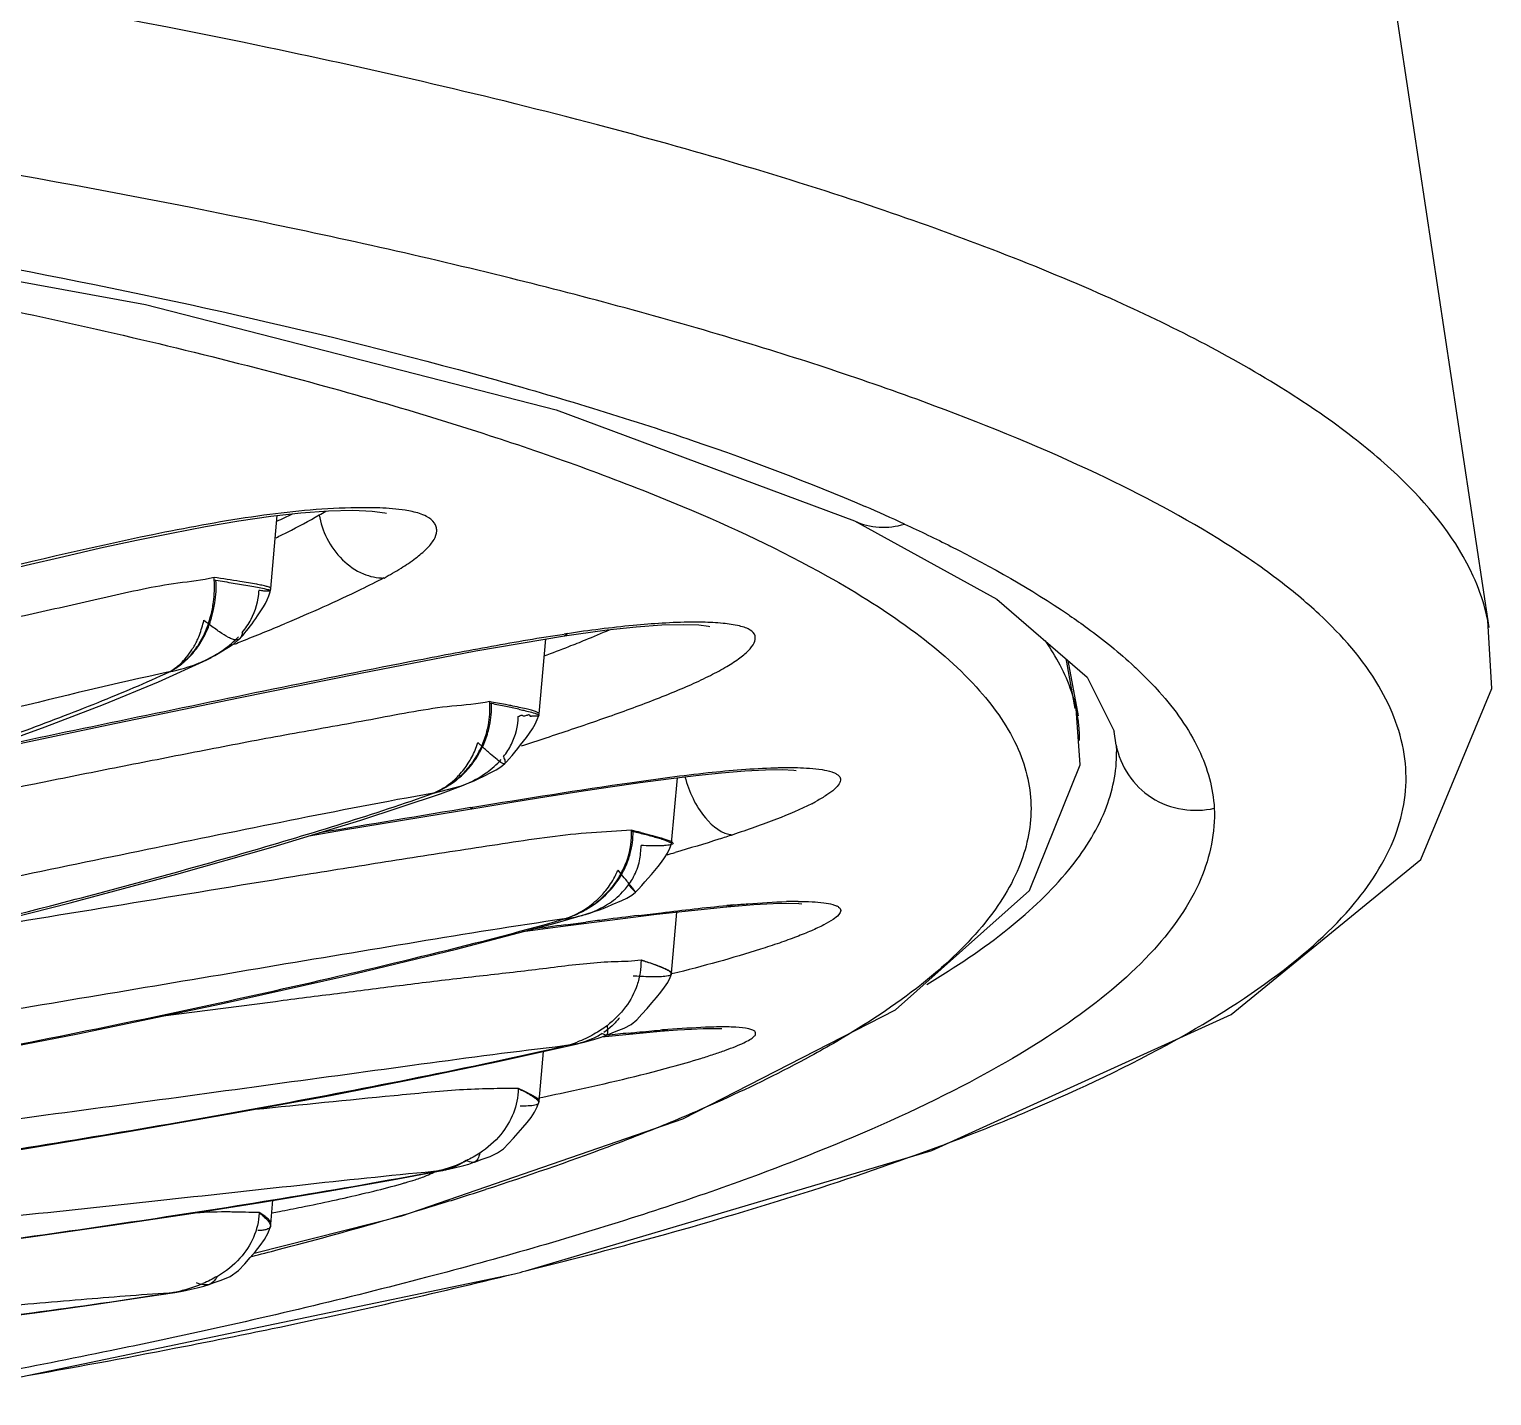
# Model space of a CAD drawing. Header units: millimetres. Extents: x 601 to 1195, y -13 to 407.
# Drawn here: x 776.06 to 781.49, y 297.44 to 302.52 of the extents above; entities that cross this region are included whole.
import ezdxf

# ---------------------------------------------------------------- set-up
doc = ezdxf.new("R2010")
doc.units = ezdxf.units.MM
doc.header["$LTSCALE"] = 0.1

msp = doc.modelspace()

# ---------------------------------------------------------------- linework, layer by layer
for p, q in [((781.4808, 300.2941), (780.9628, 303.7204)), ((777.7984, 300.9973), (777.8069, 300.9945)), ((776.9555, 300.4397), (776.9795, 300.7101)), ((779.1228, 300.6901), (779.123, 300.69)), ((776.745, 300.4707), (776.7517, 300.4696)), ((776.9552, 300.4389), (776.9555, 300.4396)), ((779.9176, 300.3421), (779.9222, 300.339)), ((781.4901, 300.0682), (781.4755, 300.3202)), ((781.4802, 300.2939), (781.4755, 300.3202)), ((776.8345, 300.248), (776.8404, 300.2536)), ((776.8404, 300.2537), (776.8404, 300.2536)), ((777.9516, 299.9744), (777.9763, 300.2519)), ((778.046, 300.2636), (778.0563, 300.2714)), ((778.046, 300.2636), (778.0894, 300.2701)), ((776.7179, 300.1742), (776.7356, 300.1834)), ((776.7269, 300.1803), (776.7357, 300.185)), ((776.7269, 300.1803), (776.7347, 300.1844)), ((779.9078, 300.1794), (779.9413, 299.9931)), ((776.5377, 300.0923), (776.7179, 300.1742)), ((779.9553, 299.9667), (779.917, 300.1714)), ((779.988, 300.1101), (780.0882, 299.9089)), ((777.7686, 300.013), (777.7752, 300.0117)), ((777.9451, 299.9534), (777.9503, 299.9682)), ((779.9608, 299.7847), (779.9466, 299.9941)), ((779.952, 299.9661), (779.9466, 299.9941)), ((780.0881, 299.9088), (780.0875, 299.9124)), ((780.095, 299.8579), (780.0881, 299.9088)), ((777.8726, 299.8448), (777.8833, 299.8583)), ((780.095, 299.8577), (780.0964, 299.8332)), ((777.862, 299.8318), (777.8726, 299.8448)), ((777.5593, 299.6792), (777.6639, 299.7067)), ((777.5854, 299.6773), (777.6714, 299.7085)), ((778.4438, 299.4937), (778.4654, 299.7366)), ((777.2895, 299.5792), (777.5854, 299.6773)), ((777.2255, 299.5426), (777.7316, 299.6266)), ((777.6987, 299.6256), (777.7056, 299.6267)), ((777.6994, 299.6213), (777.7057, 299.6269)), ((777.0972, 299.5209), (777.2255, 299.5426)), ((778.2943, 299.5391), (778.3008, 299.5376)), ((778.4285, 299.4567), (778.4376, 299.4755)), ((778.4376, 299.4755), (778.4431, 299.4908)), ((778.4438, 299.4937), (778.4438, 299.4934)), ((778.4177, 299.4393), (778.4285, 299.4567)), ((778.2557, 299.3806), (778.2449, 299.3938)), ((778.2582, 299.3775), (778.2557, 299.3806)), ((778.6483, 299.2575), (778.6639, 299.2589)), ((778.6485, 299.2575), (778.6752, 299.2644)), ((778.6639, 299.2589), (778.7491, 299.2656)), ((778.011, 299.1966), (778.1213, 299.2284)), ((778.0493, 299.1904), (778.1259, 299.2004)), ((778.4438, 299.0107), (778.4639, 299.2379)), ((777.8919, 299.1653), (778.0211, 299.1828)), ((778.294, 298.821), (778.3149, 298.8384)), ((778.1851, 298.775), (778.4019, 298.7957)), ((778.2018, 298.7812), (778.2083, 298.7839)), ((778.2083, 298.7839), (778.2377, 298.7953)), ((778.4019, 298.7957), (778.402, 298.7957)), ((778.402, 298.7957), (778.4303, 298.8014)), ((778.402, 298.7957), (778.4656, 298.8005)), ((778.4656, 298.8005), (778.5182, 298.8037)), ((777.7998, 298.6827), (778.0939, 298.7489)), ((777.9516, 298.5356), (777.968, 298.7205)), ((778.0939, 298.7489), (778.0451, 298.7408)), ((778.0514, 298.7422), (778.0451, 298.7408)), ((777.9496, 298.534), (777.9501, 298.5321)), ((777.4422, 298.1105), (778.4851, 298.4704)), ((777.7403, 298.3203), (777.7701, 298.3309)), ((777.7701, 298.3309), (777.7977, 298.3436)), ((777.9028, 297.9054), (779.411, 298.3526)), ((777.4075, 298.2439), (777.5914, 298.2783)), ((777.5914, 298.2783), (777.5593, 298.2742)), ((777.5912, 298.2783), (777.604, 298.2808)), ((777.604, 298.2808), (777.6203, 298.2843)), ((777.7122, 298.3099), (777.7403, 298.3203)), ((776.9555, 298.0794), (776.9633, 298.1678)), ((776.6512, 298.118), (776.9174, 298.1602)), ((776.8931, 297.9722), (777.4422, 298.1105)), ((776.9555, 298.0797), (776.9555, 298.0798)), ((776.0269, 297.5128), (777.8603, 297.8952)), ((776.6815, 297.8426), (776.7063, 297.849)), ((776.7063, 297.849), (776.7264, 297.8558)), ((776.7263, 297.8558), (776.7258, 297.8556)), ((776.7711, 297.8712), (776.8047, 297.8854)), ((776.4974, 297.8103), (776.5985, 297.8258)), ((776.5985, 297.8258), (776.5775, 297.8237)), ((776.599, 297.8259), (776.5985, 297.8258)), ((776.5988, 297.8259), (776.6197, 297.8294)), ((776.6197, 297.8294), (776.639, 297.8331))]:
    msp.add_line(p, q)
for points in [[(774.6471, 301.8305), (776.4896, 301.494), (778.0149, 301.1028), (779.1228, 300.6901)], [(776.9552, 300.7074), (777.0673, 300.7201), (777.1701, 300.7278), (777.2599, 300.7298), (777.3316, 300.7267), (777.3786, 300.7204), (777.3853, 300.7188)], [(775.8469, 300.4777), (776.0464, 300.5257), (776.1864, 300.5585), (776.3229, 300.5895), (776.4562, 300.6183), (776.5862, 300.6449), (776.7131, 300.6689), (776.8366, 300.69), (776.9552, 300.7074)], [(779.1228, 300.6902), (779.6525, 300.4001), (779.988, 300.1101)], [(776.9354, 300.384), (776.9419, 300.3972), (776.9478, 300.4115), (776.9528, 300.427), (776.9539, 300.4314)], [(776.9539, 300.4314), (776.9552, 300.4374), (776.9555, 300.4396)], [(776.8924, 300.3176), (776.8993, 300.3273), (776.9064, 300.3375), (776.9137, 300.3483), (776.9211, 300.3597), (776.9284, 300.3716), (776.9354, 300.384)], [(776.8404, 300.2537), (776.845, 300.2583), (776.8523, 300.2663), (776.859, 300.2741), (776.8654, 300.2819), (776.8719, 300.2901), (776.8788, 300.299), (776.8856, 300.3082), (776.8924, 300.3176)], [(778.0894, 300.2701), (778.2051, 300.2855), (778.3121, 300.297), (778.4072, 300.304), (778.4863, 300.306), (778.5456, 300.3039), (778.5805, 300.2996), (778.5856, 300.2985)], [(775.84, 299.8252), (776.3515, 299.9324), (776.8354, 300.033), (777.2888, 300.1254), (777.7165, 300.2082), (778.046, 300.2636)], [(776.7917, 300.2173), (776.8044, 300.2252), (776.8191, 300.2353), (776.8345, 300.248)], [(776.7347, 300.1844), (776.7469, 300.191), (776.7594, 300.1981), (776.7917, 300.2173)], [(775.3519, 299.6598), (775.6276, 299.7516), (775.8824, 299.8399), (776.1176, 299.9254), (776.3341, 300.0084), (776.5377, 300.0923)], [(779.411, 298.3526), (780.5218, 298.8578), (781.2264, 299.4329), (781.4901, 300.0682)], [(777.9503, 299.9682), (777.9508, 299.97), (777.9515, 299.9735), (777.9516, 299.9744)], [(777.916, 299.9016), (777.9267, 299.9176), (777.9367, 299.9349), (777.9451, 299.9534)], [(777.8833, 299.8583), (777.8941, 299.8722), (777.9051, 299.8865), (777.916, 299.9016)], [(777.824, 299.7894), (777.8304, 299.7957), (777.841, 299.8071), (777.8514, 299.8192), (777.862, 299.8318)], [(777.713, 299.7267), (777.7285, 299.7341), (777.7436, 299.7417), (777.7754, 299.7572)], [(777.7316, 299.6266), (777.8579, 299.6472), (777.9807, 299.6669), (778.0999, 299.6855), (778.2153, 299.7027), (778.3266, 299.7186), (778.433, 299.7327), (778.5342, 299.7449), (778.6293, 299.7549), (778.7164, 299.7621), (778.7928, 299.7661), (778.8551, 299.7666), (778.8985, 299.7642), (778.9068, 299.7632)], [(777.7754, 299.7572), (777.7925, 299.7663), (777.8094, 299.7772), (777.8241, 299.7894)], [(778.4851, 298.4704), (779.2756, 298.8748), (779.7732, 299.3183), (779.9608, 299.7847)], [(777.6639, 299.7067), (777.672, 299.7098), (777.6848, 299.7149), (777.6983, 299.7204), (777.713, 299.7267)], [(775.2799, 299.0438), (775.7702, 299.1611), (776.2095, 299.2725), (776.6057, 299.3788), (776.9645, 299.4806), (777.2895, 299.5792)], [(778.3333, 299.3363), (778.3451, 299.3497), (778.357, 299.3634), (778.3692, 299.3779), (778.3816, 299.3927), (778.3938, 299.4077), (778.4059, 299.4231), (778.4177, 299.4393)], [(778.2592, 299.2812), (778.2777, 299.2899), (778.2957, 299.3005), (778.3099, 299.3119)], [(778.3099, 299.3119), (778.3215, 299.3234), (778.3333, 299.3363)], [(778.0211, 299.1828), (778.3883, 299.2298), (778.6483, 299.2575)], [(778.1725, 299.2452), (778.1898, 299.2515), (778.2065, 299.2585), (778.2235, 299.2661), (778.2592, 299.2812)], [(778.7491, 299.2656), (778.8214, 299.2696), (778.8782, 299.2706), (778.916, 299.2694), (778.9275, 299.2683)], [(778.1181, 299.2275), (778.1247, 299.2295), (778.1402, 299.2344), (778.156, 299.2396), (778.1725, 299.2452)], [(775.6168, 298.6653), (776.2379, 298.786), (776.7707, 298.8975), (777.2354, 299.0016), (777.6445, 299.1002), (778.011, 299.1966)], [(778.404, 298.9401), (778.418, 298.9587), (778.4297, 298.977), (778.4385, 298.9954), (778.4431, 299.0079)], [(778.3149, 298.8384), (778.3338, 298.8586), (778.3526, 298.8797), (778.3709, 298.9007), (778.3882, 298.9209), (778.404, 298.9401)], [(778.2377, 298.7953), (778.2673, 298.8069), (778.294, 298.821)], [(778.0939, 298.7489), (778.1013, 298.7507), (778.1186, 298.7551), (778.1364, 298.76), (778.1549, 298.7654)], [(778.1549, 298.7654), (778.1744, 298.7712), (778.1954, 298.7786), (778.2018, 298.7812)], [(778.5182, 298.8037), (778.5617, 298.8055), (778.5964, 298.8061), (778.6216, 298.8056), (778.63, 298.8052)], [(775.5213, 298.2785), (776.0035, 298.353), (776.4341, 298.424), (776.8227, 298.492), (777.1767, 298.5573), (777.5011, 298.6207), (777.7998, 298.6827)], [(777.8385, 298.3786), (777.8566, 298.3986), (777.8743, 298.4185), (777.8912, 298.438), (777.9071, 298.4569), (777.9218, 298.4756), (777.9348, 298.4951), (777.945, 298.5154), (777.95, 298.5289)], [(777.95, 298.529), (777.9507, 298.5311), (777.9515, 298.5353)], [(777.7977, 298.3436), (777.8196, 298.3595), (777.8385, 298.3786)], [(777.6203, 298.2843), (777.6367, 298.2882), (777.6722, 298.2972)], [(777.6722, 298.2972), (777.691, 298.3025), (777.7095, 298.3089), (777.7123, 298.3099)], [(776.9174, 298.1602), (777.1683, 298.2019), (777.4075, 298.2439)], [(775.3824, 297.9419), (775.7369, 297.9873), (776.0639, 298.0318), (776.3676, 298.0753), (776.6512, 298.118)], [(776.8584, 297.932), (776.8789, 297.9553), (776.8979, 297.9779), (776.9157, 298), (776.932, 298.0228), (776.9455, 298.0476), (776.9536, 298.0704)], [(776.9536, 298.0704), (776.9549, 298.0756), (776.9555, 298.0798)], [(776.8047, 297.8854), (776.8349, 297.9076), (776.8584, 297.932)], [(776.639, 297.8331), (776.6595, 297.8376), (776.6815, 297.8426)], [(776.7258, 297.8556), (776.7411, 297.8613), (776.7711, 297.8712)], [(775.8859, 297.7252), (776.0968, 297.7531), (776.2996, 297.7813), (776.4974, 297.8103)]]:
    msp.add_lwpolyline(points)
for centre, radius, start, end in [((776.44, 301.9026), 1.3785, 300.2741, 301.4632), ((776.5067, 294.5749), 6.7162, 65.33914, 66.70442), ((775.4873, 303.9396), 3.576, 294.6401, 295.66), ((775.6573, 300.392), 1.0905, 4.141, 4.637), ((776.4054, 300.4115), 0.3344, 328.1026, 341.9835), ((776.3945, 300.4246), 0.3531, 327.304, 340.3013), ((776.024, 300.5031), 0.7068, 344.4748, 345.0751), ((777.774, 301.6652), 1.7161, 231.5573, 231.7906), ((777.5792, 301.4171), 1.4007, 231.7747, 232.5219), ((773.8287, 307.9133), 8.2425, 291.48893, 292.67486), ((776.8371, 303.4275), 3.4297, 292.0482, 293.6628), ((778.5301, 298.7915), 1.5226, 88.9018, 90.4652), ((776.4061, 300.4109), 0.3335, 326.3777, 328.1196), ((773.007, 309.9765), 10.4633, 291.37403, 291.53737), ((778.7239, 295.6358), 4.6838, 98.1963, 98.332), ((776.3785, 304.5479), 4.6403, 291.2769, 292.1032), ((776.4121, 300.407), 0.3263, 324.6934, 326.3771), ((776.4987, 300.6236), 0.4986, 292.4663, 297.24), ((776.5277, 300.5692), 0.4369, 298.4359, 305.4193), ((775.9295, 305.7037), 5.8803, 290.3118, 291.2674), ((777.1136, 299.9785), 0.6559, 3.0164, 3.5559), ((776.8316, 295.0723), 5.0287, 78.564, 79.1851), ((777.2361, 297.0745), 2.9861, 77.6263, 78.5543), ((777.4066, 297.809), 2.2389, 77.8561, 78.6753), ((777.6324, 298.8545), 1.1693, 76.5854, 77.8976), ((779.4316, 299.8793), 0.5276, 3.8872, 9.4649), ((779.449, 299.8806), 0.5101, 359.3782, 3.872), ((777.2692, 300.0304), 0.4839, 339.377, 340.2723), ((779.7127, 301.963), 2.8888, 226.5135, 226.6409), ((779.4192, 301.6519), 2.4611, 226.6368, 226.9295), ((779.1964, 301.4138), 2.135, 226.9339, 227.0498), ((773.7213, 312.8749), 13.6696, 287.74261, 288.14469), ((777.4693, 299.9105), 0.2472, 312.7901, 314.2803), ((777.4355, 299.9838), 0.3293, 308.9533, 310.1381), ((777.4284, 300.0023), 0.3493, 308.035, 309.1643), ((778.6076, 300.3364), 0.7822, 297.1306, 298.6156), ((800.7195, 159.6868), 141.8197, 99.341868, 99.572144), ((777.3816, 295.6403), 4.0067, 76.3049, 76.8279), ((777.8133, 299.5232), 0.4817, 1.8808, 2.1853), ((777.5039, 296.2225), 3.4095, 76.0341, 76.5881), ((775.7626, 308.7383), 9.6626, 286.01045, 286.19404), ((777.7674, 299.6125), 0.5252, 332.364, 334.5921), ((777.8736, 299.5625), 0.4078, 334.5341, 335.5673), ((778.001, 299.5158), 0.2888, 328.6127, 332.0149), ((778.0955, 299.478), 0.2344, 329.9007, 332.1774), ((778.0838, 299.4849), 0.2479, 323.8816, 329.8647), ((767.1604, 333.9585), 35.8396, 283.42893, 284.50536), ((779.0019, 295.4624), 3.8162, 94.9129, 95.3033), ((778.9129, 297.7572), 1.5203, 89.96, 91.5916), ((782.3496, 266.7329), 32.7412, 97.29006, 97.41195), ((781.6498, 272.2137), 27.2159, 97.02335, 97.29291), ((785.0695, 246.0632), 53.589, 97.52743, 97.66395), ((778.0361, 299.0169), 0.2738, 293.4681, 303.2681), ((780.5264, 275.9124), 22.9858, 95.59664, 95.80076), ((778.7384, 294.7773), 4.0363, 94.3795, 94.7685), ((778.6368, 297.3765), 1.4351, 90.8548, 91.0503), ((777.96, 299.1073), 0.3764, 284.0569, 290.6898), ((776.1111, 307.2929), 9.5247, 289.66662, 291.08024), ((777.454, 298.7981), 0.5345, 281.3684, 284.8112), ((777.4564, 298.7889), 0.5249, 284.8109, 288.4886), ((777.5443, 298.5228), 0.249, 280.9129, 284.0539), ((777.4656, 298.7625), 0.497, 288.4443, 295.5957), ((773.8684, 310.2824), 12.684, 287.12119, 287.26839), ((774.0549, 309.6858), 12.059, 287.26333, 287.86001), ((774.9874, 308.3979), 10.4645, 280.86206, 281.01763), ((773.5031, 311.4903), 13.946, 286.06592, 286.68401), ((773.7323, 310.7254), 13.1475, 286.68405, 287.11946), ((773.0182, 313.1788), 15.7028, 284.62274, 286.06088), ((772.4954, 315.1464), 17.7386, 284.32489, 284.65245), ((772.7258, 318.7038), 21.4327, 283.86045, 283.97543), ((776.5008, 298.3441), 0.5256, 285.7351, 292.6554), ((776.4841, 298.4066), 0.5904, 279.1019, 281.1863), ((776.4879, 298.3884), 0.5718, 281.1707, 285.7766), ((770.3599, 329.7049), 32.687, 280.03933, 281.07519)]:
    msp.add_arc(centre, radius, start, end)
for points, knots in [([(781.4216, 300.4848), (781.3615, 300.6171), (781.211, 300.8058), (780.9535, 301.0223), (780.5912, 301.2688), (780.0071, 301.5604), (779.1555, 301.8821), (778.1145, 302.1861), (776.3713, 302.5885), (774.3864, 302.9018), (772.1903, 303.1464), (770.338, 303.3015), (768.3831, 303.411), (766.3589, 303.471), (764.3034, 303.4837), (761.6125, 303.4382), (759.6125, 303.3303), (758.3023, 303.222)], [0, 0, 0, 0, 0.018393, 0.029661, 0.042617, 0.073719, 0.112006, 0.15771, 0.210843, 0.338317, 0.411693, 0.490465, 0.573513, 0.659442, 0.7467, 0.833621, 1, 1, 1, 1]), ([(780.284, 298.7453), (780.4267, 298.8231), (780.6765, 298.9769), (780.9755, 299.2391), (781.129, 299.4798), (781.1736, 299.67), (781.1723, 299.858), (781.0762, 300.1043), (780.8882, 300.3164), (780.6869, 300.4831), (780.4174, 300.667), (779.9955, 300.8891), (779.3894, 301.1375), (778.6603, 301.3778), (777.809, 301.6071), (776.441, 301.9118), (774.4459, 302.2404), (772.7676, 302.4262), (771.8589, 302.508)], [0, 0, 0, 0, 0.04264, 0.076686, 0.103723, 0.115743, 0.127516, 0.152575, 0.18297, 0.200975, 0.221126, 0.268465, 0.325749, 0.392874, 0.469781, 0.557028, 0.76059, 1, 1, 1, 1]), ([(775.8864, 301.6485), (776.5186, 301.5294), (777.4074, 301.3355), (778.494, 301.0067), (778.9546, 300.8333), (779.1628, 300.7436)], [0, 0, 0, 0, 0.566894, 0.800227, 1, 1, 1, 1]), ([(775.8432, 301.5024), (776.1977, 301.4293), (776.8544, 301.2796), (777.5024, 301.0945), (777.7984, 300.9973)], [0, 0, 0, 0, 0.537412, 1, 1, 1, 1]), ([(777.8069, 300.9945), (778.0354, 300.9193), (778.449, 300.7693), (778.8482, 300.5825), (779.0219, 300.4854)], [0, 0, 0, 0, 0.547358, 1, 1, 1, 1]), ([(777.2745, 300.739), (777.1593, 300.7373), (776.9198, 300.7146), (776.4427, 300.6286), (776.0831, 300.5429), (775.845, 300.4855)], [0, 0, 0, 0, 0.237775, 0.494749, 1, 1, 1, 1]), ([(777.3596, 300.7381), (777.3528, 300.7384), (777.3244, 300.7393), (777.296, 300.7393), (777.2745, 300.739)], [0, 0, 0, 0, 0.240089, 1, 1, 1, 1]), ([(777.4806, 300.7247), (777.4719, 300.7266), (777.432, 300.734), (777.3913, 300.7369), (777.3596, 300.7381)], [0, 0, 0, 0, 0.217524, 1, 1, 1, 1]), ([(777.3757, 300.4781), (777.3971, 300.4898), (777.4371, 300.5127), (777.4908, 300.5485), (777.5328, 300.5835), (777.5617, 300.6171), (777.5729, 300.6471), (777.5704, 300.6687), (777.5599, 300.6896), (777.5288, 300.7116), (777.4987, 300.7206), (777.4806, 300.7247)], [0, 0, 0, 0, 0.185586, 0.350358, 0.489445, 0.599965, 0.684836, 0.722741, 0.761941, 0.858983, 1, 1, 1, 1]), ([(776.9751, 300.6277), (776.9892, 300.6346), (777.0432, 300.6613), (777.0965, 300.6896), (777.135, 300.7121)], [0, 0, 0, 0, 0.260351, 1, 1, 1, 1]), ([(777.135, 300.7121), (777.1398, 300.6823), (777.1601, 300.6213), (777.2163, 300.5435), (777.2918, 300.4906), (777.3496, 300.4777), (777.3757, 300.4781)], [0, 0, 0, 0, 0.250689, 0.524606, 0.783289, 1, 1, 1, 1]), ([(779.123, 300.69), (779.1516, 300.6767), (779.2145, 300.6606), (779.2788, 300.6689), (779.309, 300.6785)], [0, 0, 0, 0, 0.499027, 1, 1, 1, 1]), ([(779.309, 300.6785), (779.367, 300.6518), (779.5759, 300.5512), (779.7789, 300.437), (779.9176, 300.3421)], [0, 0, 0, 0, 0.275296, 1, 1, 1, 1]), ([(776.7443, 300.4801), (776.7004, 300.4691), (776.6102, 300.4608), (776.4776, 300.4369), (776.3473, 300.4065), (776.2179, 300.3773), (776.0892, 300.3489), (775.9192, 300.3112), (775.709, 300.2615), (775.4588, 300.201), (775.1294, 300.12), (774.8836, 300.0583), (774.7203, 300.0172)], [0, 0, 0, 0, 0.065309, 0.130241, 0.194612, 0.258502, 0.321947, 0.384992, 0.510049, 0.633907, 0.756763, 1, 1, 1, 1]), ([(776.7381, 300.3633), (776.7399, 300.3719), (776.7458, 300.4074), (776.7471, 300.4437), (776.745, 300.4707)], [0, 0, 0, 0, 0.245563, 1, 1, 1, 1]), ([(776.7426, 300.361), (776.7444, 300.3692), (776.7512, 300.405), (776.7535, 300.4417), (776.7517, 300.4696)], [0, 0, 0, 0, 0.232626, 1, 1, 1, 1]), ([(776.8719, 300.4605), (776.8615, 300.4623), (776.8191, 300.4693), (776.7765, 300.4755), (776.7443, 300.4801)], [0, 0, 0, 0, 0.244235, 1, 1, 1, 1]), ([(776.7517, 300.4696), (776.7731, 300.4663), (776.815, 300.4596), (776.8665, 300.4511), (776.9047, 300.4441), (776.928, 300.4398), (776.9435, 300.4358), (776.9516, 300.4338), (776.9535, 300.4323)], [0, 0, 0, 0, 0.315514, 0.620874, 0.762025, 0.883049, 0.964809, 1, 1, 1, 1]), ([(776.9123, 300.4531), (776.9091, 300.4537), (776.8957, 300.4564), (776.8822, 300.4587), (776.8719, 300.4605)], [0, 0, 0, 0, 0.236255, 1, 1, 1, 1]), ([(776.9555, 300.4396), (776.9556, 300.4406), (776.9516, 300.4433), (776.944, 300.4456), (776.9298, 300.4495), (776.9187, 300.4518), (776.9123, 300.4531)], [0, 0, 0, 0, 0.068065, 0.249879, 0.572325, 1, 1, 1, 1]), ([(777.3756, 300.4786), (777.3472, 300.4638), (777.2259, 300.403), (777.1018, 300.3479), (777.0062, 300.308)], [0, 0, 0, 0, 0.235945, 1, 1, 1, 1]), ([(779.0219, 300.4854), (779.1357, 300.4217), (779.3373, 300.2958), (779.5832, 300.0829), (779.719, 299.8898), (779.7705, 299.7349), (779.7873, 299.5846), (779.7424, 299.3863), (779.5937, 299.1631), (779.3596, 298.9479), (779.1663, 298.8212), (779.0571, 298.7575)], [0, 0, 0, 0, 0.16504, 0.299963, 0.409836, 0.458495, 0.505163, 0.599871, 0.708388, 0.839946, 1, 1, 1, 1]), ([(781.4755, 300.3202), (781.4727, 300.334), (781.4597, 300.3903), (781.4397, 300.445), (781.4216, 300.4848)], [0, 0, 0, 0, 0.243812, 1, 1, 1, 1]), ([(776.935, 300.4294), (776.9332, 300.4294), (776.9253, 300.4295), (776.9176, 300.4315), (776.9114, 300.4318)], [0, 0, 0, 0, 0.225492, 1, 1, 1, 1]), ([(776.9539, 300.4314), (776.9538, 300.4308), (776.9512, 300.4302), (776.9454, 300.4294), (776.9394, 300.4294), (776.935, 300.4294)], [0, 0, 0, 0, 0.105234, 0.321878, 1, 1, 1, 1]), ([(776.9535, 300.4323), (776.9536, 300.4321), (776.9539, 300.4319), (776.954, 300.4316), (776.9539, 300.4314)], [0, 0, 0, 0, 0.595327, 1, 1, 1, 1]), ([(776.7234, 300.3081), (776.7248, 300.3125), (776.7305, 300.3307), (776.7353, 300.3492), (776.7381, 300.3633)], [0, 0, 0, 0, 0.243597, 1, 1, 1, 1]), ([(776.7272, 300.3064), (776.7288, 300.3108), (776.7348, 300.3287), (776.7396, 300.347), (776.7426, 300.361)], [0, 0, 0, 0, 0.244296, 1, 1, 1, 1]), ([(779.9222, 300.339), (779.9445, 300.3237), (780.0276, 300.2648), (780.1071, 300.2008), (780.1619, 300.15)], [0, 0, 0, 0, 0.266256, 1, 1, 1, 1]), ([(776.6803, 300.243), (776.683, 300.2484), (776.6932, 300.2713), (776.7, 300.2956), (776.7051, 300.314)], [0, 0, 0, 0, 0.241023, 1, 1, 1, 1]), ([(776.8404, 300.2536), (776.8366, 300.2499), (776.8262, 300.2469), (776.812, 300.251), (776.7915, 300.2604), (776.7627, 300.2789), (776.7394, 300.296), (776.7269, 300.3056)], [0, 0, 0, 0, 0.122772, 0.216721, 0.338325, 0.638536, 1, 1, 1, 1]), ([(777.9783, 299.8851), (778.0411, 299.9057), (778.1641, 299.947), (778.3148, 300.0008), (778.4288, 300.0451), (778.5071, 300.078), (778.578, 300.1108), (778.6396, 300.1432), (778.69, 300.1747), (778.7273, 300.205), (778.7512, 300.2328), (778.7583, 300.265), (778.7391, 300.2846), (778.7175, 300.294), (778.6837, 300.3039), (778.6302, 300.3111), (778.5846, 300.3133), (778.5592, 300.3138)], [0, 0, 0, 0, 0.181656, 0.356456, 0.439371, 0.517559, 0.589615, 0.6539, 0.70871, 0.752643, 0.785266, 0.809025, 0.834349, 0.852281, 0.87444, 0.930466, 1, 1, 1, 1]), ([(778.5177, 300.314), (778.4453, 300.3135), (778.2909, 300.3032), (778.1375, 300.2835), (778.0563, 300.2714)], [0, 0, 0, 0, 0.468259, 1, 1, 1, 1]), ([(775.8931, 299.8438), (776.0709, 299.8809), (776.4276, 299.9555), (776.9643, 300.0669), (777.4137, 300.1576), (777.7744, 300.2254), (777.9549, 300.257), (778.0452, 300.2702)], [0, 0, 0, 0, 0.248378, 0.498265, 0.749424, 0.875267, 1, 1, 1, 1]), ([(776.6362, 300.1766), (776.6447, 300.1862), (776.6602, 300.2079), (776.6741, 300.2306), (776.6803, 300.243)], [0, 0, 0, 0, 0.482179, 1, 1, 1, 1]), ([(776.6415, 300.1738), (776.6461, 300.1781), (776.6648, 300.1964), (776.681, 300.2172), (776.6916, 300.2338)], [0, 0, 0, 0, 0.24283, 1, 1, 1, 1]), ([(779.9466, 299.9941), (779.9419, 300.0152), (779.9169, 300.1041), (779.8723, 300.1867), (779.8323, 300.2448)], [0, 0, 0, 0, 0.234468, 1, 1, 1, 1]), ([(776.5775, 300.1293), (776.5827, 300.1322), (776.6041, 300.1455), (776.6234, 300.1622), (776.6362, 300.1766)], [0, 0, 0, 0, 0.235756, 1, 1, 1, 1]), ([(776.6402, 300.174), (776.6436, 300.1772), (776.6574, 300.1911), (776.6698, 300.2063), (776.6784, 300.2184)], [0, 0, 0, 0, 0.2412, 1, 1, 1, 1]), ([(776.5774, 300.1294), (776.3771, 300.0864), (775.9836, 299.9911), (775.5912, 299.8924), (775.3975, 299.8432)], [0, 0, 0, 0, 0.506277, 1, 1, 1, 1]), ([(775.4263, 299.6967), (775.628, 299.7636), (775.9252, 299.8662), (776.3087, 300.0125), (776.4914, 300.0891), (776.5788, 300.1293)], [0, 0, 0, 0, 0.517616, 0.765775, 1, 1, 1, 1]), ([(776.5775, 300.1293), (776.5831, 300.1321), (776.6056, 300.1446), (776.6261, 300.1605), (776.6402, 300.174)], [0, 0, 0, 0, 0.244747, 1, 1, 1, 1]), ([(776.5775, 300.1293), (776.583, 300.1321), (776.6058, 300.1447), (776.6269, 300.1604), (776.6415, 300.1738)], [0, 0, 0, 0, 0.239295, 1, 1, 1, 1]), ([(780.1619, 300.15), (780.1703, 300.1422), (780.2025, 300.1118), (780.2334, 300.0799), (780.2553, 300.0553)], [0, 0, 0, 0, 0.258337, 1, 1, 1, 1]), ([(777.7684, 300.0192), (777.7225, 300.0089), (777.627, 300.0045), (777.4858, 299.9826), (777.3445, 299.9552), (777.2028, 299.9295), (777.061, 299.9044), (776.8726, 299.87), (776.6382, 299.8244), (776.3577, 299.7694), (775.9858, 299.6949), (775.7073, 299.6386), (775.522, 299.6012)], [0, 0, 0, 0, 0.061825, 0.124634, 0.187659, 0.250697, 0.313682, 0.376584, 0.502077, 0.62715, 0.751817, 1, 1, 1, 1]), ([(777.7577, 299.9078), (777.76, 299.9162), (777.7677, 299.9507), (777.7703, 299.9865), (777.7688, 300.013)], [0, 0, 0, 0, 0.247414, 1, 1, 1, 1]), ([(777.8462, 300.0043), (777.8399, 300.0056), (777.8139, 300.0107), (777.7879, 300.0156), (777.7682, 300.0191)], [0, 0, 0, 0, 0.244807, 1, 1, 1, 1]), ([(780.2553, 300.0553), (780.3132, 299.9906), (780.4099, 299.8581), (780.4556, 299.6979), (780.4595, 299.6232)], [0, 0, 0, 0, 0.537195, 1, 1, 1, 1]), ([(777.7617, 299.9053), (777.764, 299.9134), (777.7728, 299.9481), (777.7764, 299.9843), (777.7752, 300.0117)], [0, 0, 0, 0, 0.235429, 1, 1, 1, 1]), ([(777.8746, 299.9644), (777.8771, 299.9653), (777.8815, 299.9669), (777.888, 299.9697), (777.8918, 299.9665), (777.8965, 299.9658), (777.9017, 299.9686), (777.9076, 299.9688), (777.9116, 299.9702), (777.9169, 299.9739), (777.9163, 299.963), (777.9213, 299.9662), (777.9231, 299.9653), (777.924, 299.9655)], [0, 0, 0, 0, 0.140685, 0.267814, 0.330627, 0.389708, 0.517517, 0.634826, 0.698552, 0.761169, 0.897347, 0.951487, 1, 1, 1, 1]), ([(777.876, 299.9912), (777.8824, 299.9898), (777.9042, 299.9848), (777.9261, 299.9797), (777.9409, 299.9743)], [0, 0, 0, 0, 0.294766, 1, 1, 1, 1]), ([(777.9516, 299.9744), (777.9517, 299.9759), (777.9464, 299.9794), (777.9374, 299.9826), (777.9219, 299.9875), (777.9102, 299.9903), (777.9037, 299.9919)], [0, 0, 0, 0, 0.086584, 0.294504, 0.611744, 1, 1, 1, 1]), ([(777.943, 299.9649), (777.9417, 299.9648), (777.9353, 299.9645), (777.9289, 299.9649), (777.9239, 299.9648)], [0, 0, 0, 0, 0.207646, 1, 1, 1, 1]), ([(777.9409, 299.9743), (777.9418, 299.974), (777.9445, 299.9729), (777.9472, 299.9718), (777.9488, 299.9706)], [0, 0, 0, 0, 0.32183, 1, 1, 1, 1]), ([(777.9503, 299.9682), (777.9502, 299.9677), (777.9483, 299.9655), (777.9453, 299.9652), (777.943, 299.9649)], [0, 0, 0, 0, 0.157757, 1, 1, 1, 1]), ([(777.9488, 299.9706), (777.9491, 299.9704), (777.9496, 299.97), (777.95, 299.9695), (777.9501, 299.9692)], [0, 0, 0, 0, 0.560718, 1, 1, 1, 1]), ([(777.9501, 299.9692), (777.9502, 299.969), (777.9503, 299.9687), (777.9503, 299.9683), (777.9503, 299.9682)], [0, 0, 0, 0, 0.520759, 1, 1, 1, 1]), ([(777.6888, 299.7903), (777.6922, 299.7956), (777.7055, 299.8177), (777.7152, 299.8417), (777.7221, 299.86)], [0, 0, 0, 0, 0.244999, 1, 1, 1, 1]), ([(777.6957, 299.7817), (777.6999, 299.7871), (777.7165, 299.8096), (777.7304, 299.8343), (777.7387, 299.8537)], [0, 0, 0, 0, 0.243326, 1, 1, 1, 1]), ([(777.6976, 299.7807), (777.7019, 299.786), (777.7186, 299.808), (777.7328, 299.8321), (777.7417, 299.8511)], [0, 0, 0, 0, 0.242501, 1, 1, 1, 1]), ([(777.824, 299.7894), (777.8218, 299.7872), (777.8088, 299.793), (777.7939, 299.8051), (777.7687, 299.8261), (777.7513, 299.8421), (777.7417, 299.8511)], [0, 0, 0, 0, 0.09038, 0.311417, 0.621711, 1, 1, 1, 1]), ([(780.095, 299.8579), (780.1093, 299.7809), (780.1857, 299.6663), (780.3388, 299.6134), (780.4215, 299.6143), (780.4595, 299.6232)], [0, 0, 0, 0, 0.493157, 0.754116, 1, 1, 1, 1]), ([(777.8196, 299.8149), (777.8218, 299.8096), (777.8246, 299.8022), (777.8263, 299.7915), (777.8241, 299.7894)], [0, 0, 0, 0, 0.652943, 1, 1, 1, 1]), ([(779.3913, 298.9696), (779.4978, 299.0328), (779.6871, 299.1589), (779.917, 299.3742), (780.062, 299.5976), (780.0985, 299.7594), (780.0964, 299.8333)], [0, 0, 0, 0, 0.320118, 0.585793, 0.808844, 1, 1, 1, 1]), ([(777.6419, 299.7335), (777.6462, 299.7377), (777.6631, 299.7555), (777.6787, 299.7747), (777.6888, 299.7903)], [0, 0, 0, 0, 0.244087, 1, 1, 1, 1]), ([(777.6478, 299.732), (777.6521, 299.7356), (777.6693, 299.7509), (777.6849, 299.768), (777.6957, 299.7817)], [0, 0, 0, 0, 0.243618, 1, 1, 1, 1]), ([(777.649, 299.7315), (777.6623, 299.7424), (777.6791, 299.7584), (777.694, 299.7761), (777.6976, 299.7807)], [0, 0, 0, 0, 0.744894, 1, 1, 1, 1]), ([(777.7056, 299.6275), (777.9024, 299.6596), (778.1932, 299.7061), (778.5673, 299.7565), (778.745, 299.7714), (778.8281, 299.7737)], [0, 0, 0, 0, 0.528293, 0.779811, 1, 1, 1, 1]), ([(778.8281, 299.7737), (778.8339, 299.7739), (778.8563, 299.7744), (778.8787, 299.7745), (778.8953, 299.7743)], [0, 0, 0, 0, 0.260181, 1, 1, 1, 1]), ([(778.8953, 299.7743), (778.9007, 299.7742), (778.9212, 299.7739), (778.9416, 299.773), (778.9566, 299.7719)], [0, 0, 0, 0, 0.26431, 1, 1, 1, 1]), ([(778.9566, 299.7719), (778.9721, 299.7707), (778.9997, 299.7679), (779.0317, 299.7614), (779.0512, 299.7538), (779.0615, 299.7477), (779.0686, 299.7406), (779.0734, 299.7289), (779.0663, 299.7107), (779.0473, 299.6918), (779.0184, 299.6704), (778.9952, 299.6569), (778.9822, 299.6498)], [0, 0, 0, 0, 0.18419, 0.329218, 0.385869, 0.432349, 0.470304, 0.503317, 0.575941, 0.68145, 0.823438, 1, 1, 1, 1]), ([(777.5593, 299.6792), (777.5661, 299.6821), (777.5941, 299.6953), (777.62, 299.7131), (777.6372, 299.7291)], [0, 0, 0, 0, 0.239417, 1, 1, 1, 1]), ([(777.5593, 299.6792), (777.5667, 299.6821), (777.5962, 299.6949), (777.6237, 299.7124), (777.6425, 299.7277)], [0, 0, 0, 0, 0.246614, 1, 1, 1, 1]), ([(777.5593, 299.6792), (777.5666, 299.6821), (777.5963, 299.695), (777.6242, 299.7121), (777.6436, 299.7272)], [0, 0, 0, 0, 0.241425, 1, 1, 1, 1]), ([(778.4933, 299.74), (778.5007, 299.7123), (778.5211, 299.6581), (778.5708, 299.5768), (778.6312, 299.5267), (778.6711, 299.5247)], [0, 0, 0, 0, 0.295884, 0.588164, 1, 1, 1, 1]), ([(777.5593, 299.6792), (777.3811, 299.6481), (777.0268, 299.5783), (776.3233, 299.4348), (775.7974, 299.3257), (775.4477, 299.254)], [0, 0, 0, 0, 0.252003, 0.502867, 1, 1, 1, 1]), ([(776.1371, 299.2613), (776.3824, 299.3248), (776.7459, 299.4234), (777.2195, 299.5647), (777.4485, 299.6397), (777.5593, 299.6792)], [0, 0, 0, 0, 0.512721, 0.76192, 1, 1, 1, 1]), ([(778.9643, 299.6403), (778.922, 299.6186), (778.8251, 299.5775), (778.7258, 299.543), (778.671, 299.5249)], [0, 0, 0, 0, 0.451468, 1, 1, 1, 1]), ([(780.4595, 299.6232), (780.4638, 299.5343), (780.4215, 299.3377), (780.2298, 299.0703), (779.9218, 298.8148), (779.4959, 298.5664), (778.9504, 298.3244), (778.285, 298.0903), (777.5007, 297.8659), (776.9354, 297.7326), (776.6335, 297.6671)], [0, 0, 0, 0, 0.059317, 0.128711, 0.215695, 0.324301, 0.456446, 0.612951, 0.794123, 1, 1, 1, 1]), ([(778.2951, 299.5417), (778.2455, 299.5383), (778.1441, 299.5341), (777.991, 299.5173), (777.8355, 299.4938), (777.6786, 299.4702), (777.5208, 299.4457), (777.3093, 299.4125), (776.938, 299.3529), (776.4069, 299.2649), (775.9816, 299.1954), (775.7687, 299.1608)], [0, 0, 0, 0, 0.058364, 0.119133, 0.180689, 0.242879, 0.305415, 0.36817, 0.494112, 0.746852, 1, 1, 1, 1]), ([(778.2827, 299.4312), (778.2856, 299.4393), (778.2965, 299.4737), (778.3015, 299.5101), (778.3008, 299.5376)], [0, 0, 0, 0, 0.237857, 1, 1, 1, 1]), ([(778.3008, 299.5376), (778.3169, 299.5337), (778.3478, 299.5261), (778.3851, 299.5159), (778.4113, 299.5078), (778.4273, 299.502), (778.4372, 299.4976), (778.4434, 299.4932), (778.4432, 299.4912)], [0, 0, 0, 0, 0.328934, 0.631494, 0.765616, 0.878964, 0.960615, 1, 1, 1, 1]), ([(778.3953, 299.5127), (778.3924, 299.5136), (778.3713, 299.5198), (778.3478, 299.526), (778.3268, 299.5312)], [0, 0, 0, 0, 0.142857, 1, 1, 1, 1]), ([(778.671, 299.5249), (778.6539, 299.5192), (778.583, 299.4963), (778.5117, 299.4749), (778.4574, 299.4591)], [0, 0, 0, 0, 0.241795, 1, 1, 1, 1]), ([(778.4432, 299.4909), (778.4427, 299.4893), (778.4375, 299.487), (778.4293, 299.4855), (778.4169, 299.4844), (778.3965, 299.4836), (778.3674, 299.4837), (778.3433, 299.4845), (778.3306, 299.485)], [0, 0, 0, 0, 0.043996, 0.124729, 0.234601, 0.364794, 0.664748, 1, 1, 1, 1]), ([(778.2062, 299.309), (778.2111, 299.314), (778.2306, 299.3351), (778.2475, 299.3586), (778.2582, 299.3775)], [0, 0, 0, 0, 0.244222, 1, 1, 1, 1]), ([(778.3099, 299.3119), (778.3103, 299.3123), (778.3077, 299.3146), (778.306, 299.3182), (778.3005, 299.3247), (778.2944, 299.3327), (778.2867, 299.3423), (778.2746, 299.3573), (778.265, 299.3692), (778.2582, 299.3775)], [0, 0, 0, 0, 0.020591, 0.082295, 0.179665, 0.304963, 0.451734, 0.616328, 1, 1, 1, 1]), ([(778.1319, 299.2552), (778.1509, 299.2684), (778.1742, 299.2892), (778.1949, 299.3122), (778.1999, 299.3183)], [0, 0, 0, 0, 0.746293, 1, 1, 1, 1]), ([(778.1337, 299.2525), (778.1401, 299.2565), (778.1655, 299.2733), (778.1888, 299.2934), (778.2047, 299.31)], [0, 0, 0, 0, 0.246057, 1, 1, 1, 1]), ([(778.2128, 299.2711), (778.2332, 299.2847), (778.2582, 299.3067), (778.2791, 299.3321), (778.2841, 299.3388)], [0, 0, 0, 0, 0.746619, 1, 1, 1, 1]), ([(778.3019, 299.3195), (778.3029, 299.3184), (778.3047, 299.3166), (778.3072, 299.3139), (778.3087, 299.3129), (778.3097, 299.3117), (778.3099, 299.3119)], [0, 0, 0, 0, 0.402175, 0.715985, 0.922303, 1, 1, 1, 1]), ([(778.0451, 299.2123), (778.0526, 299.2148), (778.0829, 299.226), (778.1118, 299.2412), (778.1319, 299.2552)], [0, 0, 0, 0, 0.243151, 1, 1, 1, 1]), ([(778.322, 299.2253), (778.3501, 299.2288), (778.459, 299.2419), (778.568, 299.2547), (778.6492, 299.2623)], [0, 0, 0, 0, 0.257213, 1, 1, 1, 1]), ([(778.914, 299.2775), (778.9313, 299.2775), (778.9632, 299.2768), (779.0062, 299.2733), (779.0361, 299.2683), (779.0544, 299.2623), (779.0639, 299.2573), (779.0703, 299.2514), (779.074, 299.2406), (779.0632, 299.2242), (779.0407, 299.2079), (779.0061, 299.188), (778.9606, 299.1671), (778.9056, 299.1449), (778.8423, 299.122), (778.7454, 299.0901), (778.6125, 299.0511), (778.5025, 299.0224), (778.4452, 299.008)], [0, 0, 0, 0, 0.061344, 0.112713, 0.152913, 0.168391, 0.180758, 0.190448, 0.198679, 0.218778, 0.252122, 0.299297, 0.358986, 0.429567, 0.509478, 0.597252, 0.79082, 1, 1, 1, 1]), ([(778.6751, 299.2646), (778.6925, 299.2661), (778.7576, 299.2713), (778.8228, 299.2756), (778.8707, 299.2769)], [0, 0, 0, 0, 0.266447, 1, 1, 1, 1]), ([(778.045, 299.2122), (777.8621, 299.1862), (777.4945, 299.1262), (776.7554, 299.0023), (776.1986, 298.9084), (775.8266, 298.847)], [0, 0, 0, 0, 0.246561, 0.496901, 1, 1, 1, 1]), ([(775.8509, 298.7143), (776.0383, 298.7504), (776.4115, 298.8248), (776.967, 298.9439), (777.5117, 299.0706), (777.8701, 299.1618), (778.0451, 299.2123)], [0, 0, 0, 0, 0.254423, 0.507231, 0.757281, 1, 1, 1, 1]), ([(778.0451, 299.2123), (778.0527, 299.2147), (778.0837, 299.2253), (778.1134, 299.2395), (778.1346, 299.2523)], [0, 0, 0, 0, 0.244396, 1, 1, 1, 1]), ([(778.0451, 299.2123), (778.0514, 299.2132), (778.076, 299.2169), (778.1003, 299.2222), (778.1181, 299.2275)], [0, 0, 0, 0, 0.254831, 1, 1, 1, 1]), ([(778.331, 299.0596), (778.2988, 299.0541), (778.2307, 299.0544), (778.1273, 299.0472), (778.0202, 299.0339), (777.9109, 299.0204), (777.8, 299.0077), (777.6499, 298.9908), (777.4605, 298.9677), (777.2316, 298.9386), (776.9232, 298.8991), (776.6911, 298.8686), (776.5361, 298.8483)], [0, 0, 0, 0, 0.05427, 0.112297, 0.172174, 0.233226, 0.295063, 0.357544, 0.483911, 0.611662, 0.74042, 1, 1, 1, 1]), ([(778.3305, 299.0594), (778.3297, 299.0439), (778.3283, 299.0127), (778.3132, 298.9524), (778.2912, 298.9106), (778.273, 298.8858)], [0, 0, 0, 0, 0.251407, 0.502517, 1, 1, 1, 1]), ([(778.3303, 299.0603), (778.336, 299.0585), (778.3576, 299.0518), (778.379, 299.0446), (778.3945, 299.0387)], [0, 0, 0, 0, 0.263115, 1, 1, 1, 1]), ([(778.3816, 299.042), (778.3776, 299.0435), (778.3606, 299.0496), (778.3436, 299.0552), (778.3305, 299.0594)], [0, 0, 0, 0, 0.239485, 1, 1, 1, 1]), ([(778.4417, 299.0125), (778.4396, 299.0155), (778.4317, 299.0206), (778.4119, 299.0306), (778.3942, 299.0374), (778.3816, 299.042)], [0, 0, 0, 0, 0.163128, 0.402456, 1, 1, 1, 1]), ([(778.3945, 299.0387), (778.4004, 299.0365), (778.4112, 299.0323), (778.426, 299.0256), (778.4366, 299.0195), (778.4428, 299.0148), (778.4436, 299.0121)], [0, 0, 0, 0, 0.330229, 0.620377, 0.854252, 1, 1, 1, 1]), ([(778.3006, 299.0016), (778.3102, 299.0011), (778.3455, 298.9992), (778.381, 298.9981), (778.4068, 298.9993)], [0, 0, 0, 0, 0.270463, 1, 1, 1, 1]), ([(778.4068, 298.9993), (778.4151, 298.9997), (778.4262, 299.0005), (778.4413, 299.004), (778.4427, 299.008)], [0, 0, 0, 0, 0.662926, 1, 1, 1, 1]), ([(778.4427, 299.008), (778.4428, 299.0083), (778.443, 299.0089), (778.4429, 299.0096), (778.4429, 299.0099)], [0, 0, 0, 0, 0.49524, 1, 1, 1, 1]), ([(778.4436, 299.0121), (778.4437, 299.0119), (778.4438, 299.0114), (778.4438, 299.0108), (778.4437, 299.0106)], [0, 0, 0, 0, 0.514163, 1, 1, 1, 1]), ([(778.2502, 298.8457), (778.2421, 298.8349), (778.224, 298.8155), (778.2037, 298.7981), (778.1925, 298.7914)], [0, 0, 0, 0, 0.509167, 1, 1, 1, 1]), ([(778.2018, 298.7811), (778.1999, 298.7804), (778.1939, 298.7822), (778.1897, 298.7854), (778.1871, 298.7876)], [0, 0, 0, 0, 0.377478, 1, 1, 1, 1]), ([(778.2042, 298.8161), (778.2053, 298.8082), (778.2066, 298.798), (778.2054, 298.7826), (778.2018, 298.7812)], [0, 0, 0, 0, 0.672971, 1, 1, 1, 1]), ([(778.2847, 298.7887), (778.2948, 298.7897), (778.3342, 298.7935), (778.3736, 298.7972), (778.4029, 298.7996)], [0, 0, 0, 0, 0.256086, 1, 1, 1, 1]), ([(778.6105, 298.8114), (778.597, 298.8111), (778.5368, 298.8092), (778.4768, 298.805), (778.4303, 298.8014)], [0, 0, 0, 0, 0.224673, 1, 1, 1, 1]), ([(778.4429, 298.6631), (778.4795, 298.6731), (778.5323, 298.6883), (778.5992, 298.7094), (778.6424, 298.7242), (778.6796, 298.7383), (778.71, 298.7514), (778.7332, 298.7633), (778.7481, 298.7737), (778.7573, 298.7837), (778.7551, 298.7948), (778.744, 298.8007), (778.7203, 298.8076), (778.676, 298.8114), (778.6378, 298.8118), (778.6154, 298.8115)], [0, 0, 0, 0, 0.232437, 0.336289, 0.429885, 0.511582, 0.579782, 0.632987, 0.670197, 0.693222, 0.709582, 0.731766, 0.764758, 0.863018, 1, 1, 1, 1]), ([(778.0451, 298.7408), (777.8678, 298.7205), (777.5073, 298.672), (776.7723, 298.5715), (776.214, 298.4957), (775.8392, 298.4464)], [0, 0, 0, 0, 0.24048, 0.490377, 1, 1, 1, 1]), ([(775.8473, 298.3316), (776.2166, 298.3893), (776.7694, 298.4823), (777.5014, 298.6224), (777.8651, 298.6987), (778.045, 298.7409)], [0, 0, 0, 0, 0.501488, 0.752089, 1, 1, 1, 1]), ([(779.0571, 298.7575), (779.025, 298.7387), (778.8861, 298.6605), (778.7427, 298.5904), (778.6314, 298.5401)], [0, 0, 0, 0, 0.23354, 1, 1, 1, 1]), ([(779.5369, 298.4056), (779.6063, 298.4324), (779.8604, 298.5343), (780.1092, 298.6499), (780.284, 298.7453)], [0, 0, 0, 0, 0.272163, 1, 1, 1, 1]), ([(777.9493, 298.5478), (777.9926, 298.5567), (778.1579, 298.5915), (778.3226, 298.6301), (778.4429, 298.6631)], [0, 0, 0, 0, 0.261515, 1, 1, 1, 1]), ([(776.8976, 298.5058), (777.0693, 298.5234), (777.2822, 298.5444), (777.5351, 298.5691), (777.6542, 298.5797), (777.767, 298.5834), (777.8396, 298.5843), (777.8742, 298.584)], [0, 0, 0, 0, 0.528265, 0.654844, 0.7776, 0.894307, 1, 1, 1, 1]), ([(777.874, 298.582), (777.8736, 298.5514), (777.8609, 298.4898), (777.8291, 298.4361), (777.8096, 298.4124)], [0, 0, 0, 0, 0.49988, 1, 1, 1, 1]), ([(777.8741, 298.583), (777.8827, 298.5794), (777.8989, 298.5717), (777.9208, 298.5591), (777.9377, 298.5472), (777.9476, 298.5388), (777.9496, 298.534)], [0, 0, 0, 0, 0.30896, 0.591666, 0.830883, 1, 1, 1, 1]), ([(777.8742, 298.584), (777.8835, 298.5799), (777.9009, 298.5719), (777.9247, 298.5594), (777.9419, 298.55), (777.952, 298.5401), (777.9516, 298.5356)], [0, 0, 0, 0, 0.328981, 0.621239, 0.854073, 1, 1, 1, 1]), ([(777.9202, 298.5187), (777.9172, 298.5184), (777.9041, 298.5176), (777.891, 298.5176), (777.8809, 298.5178)], [0, 0, 0, 0, 0.229573, 1, 1, 1, 1]), ([(777.9499, 298.5289), (777.9488, 298.5254), (777.9372, 298.5201), (777.9272, 298.5193), (777.9202, 298.5187)], [0, 0, 0, 0, 0.346269, 1, 1, 1, 1]), ([(778.6314, 298.5401), (778.6086, 298.5298), (778.514, 298.4878), (778.4182, 298.448), (778.3452, 298.419)], [0, 0, 0, 0, 0.241465, 1, 1, 1, 1]), ([(778.3452, 298.419), (778.2992, 298.4008), (778.1038, 298.3253), (777.9056, 298.257), (777.7533, 298.208)], [0, 0, 0, 0, 0.236228, 1, 1, 1, 1]), ([(777.7313, 298.343), (777.7296, 298.3356), (777.7261, 298.3232), (777.7173, 298.3119), (777.7122, 298.3099)], [0, 0, 0, 0, 0.58335, 1, 1, 1, 1]), ([(777.6801, 298.3163), (777.6744, 298.3121), (777.6512, 298.2968), (777.6249, 298.2863), (777.6047, 298.2813)], [0, 0, 0, 0, 0.25348, 1, 1, 1, 1]), ([(777.7122, 298.3099), (777.7101, 298.3091), (777.6994, 298.3074), (777.689, 298.312), (777.6815, 298.3158)], [0, 0, 0, 0, 0.207953, 1, 1, 1, 1]), ([(777.902, 297.9055), (778.033, 297.9381), (778.509, 298.0615), (778.9806, 298.2036), (779.3166, 298.3238)], [0, 0, 0, 0, 0.274547, 1, 1, 1, 1]), ([(777.5602, 298.2745), (777.3943, 298.259), (777.0529, 298.2224), (776.348, 298.1451), (775.8085, 298.0878), (775.4446, 298.0511)], [0, 0, 0, 0, 0.235012, 0.484126, 1, 1, 1, 1]), ([(775.4548, 297.9532), (775.8039, 297.997), (776.329, 298.069), (777.0301, 298.1792), (777.3828, 298.2403), (777.5593, 298.2741)], [0, 0, 0, 0, 0.495708, 0.746724, 1, 1, 1, 1]), ([(777.2988, 298.1928), (777.3118, 298.1958), (777.3593, 298.2073), (777.4066, 298.2195), (777.4408, 298.2292)], [0, 0, 0, 0, 0.272915, 1, 1, 1, 1]), ([(777.4408, 298.2292), (777.4454, 298.2305), (777.4623, 298.2354), (777.4792, 298.2405), (777.4914, 298.2444)], [0, 0, 0, 0, 0.268833, 1, 1, 1, 1]), ([(777.4914, 298.2444), (777.5057, 298.2491), (777.5293, 298.2573), (777.5522, 298.2674), (777.5606, 298.2725)], [0, 0, 0, 0, 0.603405, 1, 1, 1, 1]), ([(776.9873, 298.1263), (777.0148, 298.1316), (777.1189, 298.1523), (777.2227, 298.1748), (777.2988, 298.1928)], [0, 0, 0, 0, 0.263763, 1, 1, 1, 1]), ([(776.6765, 298.1221), (776.7188, 298.1246), (776.7806, 298.1269), (776.8592, 298.1244), (776.8953, 298.124), (776.9122, 298.1235)], [0, 0, 0, 0, 0.540194, 0.784884, 1, 1, 1, 1]), ([(776.9119, 298.1203), (776.9106, 298.0895), (776.8958, 298.0281), (776.8614, 297.9757), (776.8408, 297.9528)], [0, 0, 0, 0, 0.500679, 1, 1, 1, 1]), ([(776.9121, 298.1221), (776.917, 298.1185), (776.9255, 298.1105), (776.9403, 298.0972), (776.9504, 298.0864), (776.9531, 298.0784)], [0, 0, 0, 0, 0.304453, 0.576559, 1, 1, 1, 1]), ([(776.9404, 298.1029), (776.9384, 298.1046), (776.9293, 298.1115), (776.9195, 298.1174), (776.9121, 298.1221)], [0, 0, 0, 0, 0.227937, 1, 1, 1, 1]), ([(776.9536, 298.0704), (776.9521, 298.065), (776.941, 298.0588), (776.925, 298.0563), (776.9138, 298.0554), (776.9076, 298.0552)], [0, 0, 0, 0, 0.33506, 0.630209, 1, 1, 1, 1]), ([(776.9556, 298.0798), (776.956, 298.0838), (776.9509, 298.0929), (776.9445, 298.0995), (776.9404, 298.1029)], [0, 0, 0, 0, 0.428817, 1, 1, 1, 1]), ([(776.639, 297.6267), (776.7462, 297.6477), (777.1548, 297.7301), (777.5616, 297.8215), (777.8602, 297.8952)], [0, 0, 0, 0, 0.262017, 1, 1, 1, 1]), ([(776.7258, 297.8556), (776.7226, 297.8544), (776.7069, 297.8516), (776.6911, 297.8564), (776.6798, 297.8609)], [0, 0, 0, 0, 0.222822, 1, 1, 1, 1]), ([(776.7568, 297.8856), (776.7547, 297.8821), (776.7469, 297.8702), (776.7359, 297.8594), (776.7263, 297.8558)], [0, 0, 0, 0, 0.289477, 1, 1, 1, 1]), ([(776.5775, 297.8237), (776.4687, 297.8165), (776.2423, 297.7978), (776.0159, 297.7791), (775.8982, 297.7693)], [0, 0, 0, 0, 0.480139, 1, 1, 1, 1]), ([(775.9016, 297.7284), (775.9572, 297.7356), (776.1827, 297.7654), (776.408, 297.7973), (776.5774, 297.8236)], [0, 0, 0, 0, 0.246163, 1, 1, 1, 1]), ([(776.6335, 297.6671), (776.542, 297.6473), (776.1586, 297.5665), (775.7734, 297.4938), (775.4797, 297.4423)], [0, 0, 0, 0, 0.238976, 1, 1, 1, 1])]:
    msp.add_open_spline(points, degree=3, knots=knots)
for points in [[(776.8818, 300.3247), (776.8988, 300.3569), (776.9094, 300.3936), (776.9113, 300.4299)], [(776.8493, 300.2761), (776.8616, 300.2912), (776.8726, 300.3075), (776.8818, 300.3247)], [(776.7809, 300.2131), (776.8003, 300.2269), (776.8186, 300.2425), (776.835, 300.2599)], [(776.8493, 300.2761), (776.8483, 300.2681), (776.8461, 300.2594), (776.8404, 300.2537)], [(776.5775, 300.1293), (776.6156, 300.137), (776.6533, 300.148), (776.6892, 300.1628)], [(777.8491, 299.8613), (777.8649, 299.893), (777.8738, 299.929), (777.8746, 299.9644)], [(777.7387, 299.8537), (777.7462, 299.8713), (777.7528, 299.8893), (777.7577, 299.9078)], [(777.7417, 299.8511), (777.7498, 299.8686), (777.7564, 299.8867), (777.7617, 299.9053)], [(777.8196, 299.8149), (777.831, 299.8293), (777.841, 299.8449), (777.8491, 299.8613)], [(777.7554, 299.7548), (777.7755, 299.7691), (777.7943, 299.7856), (777.8106, 299.8041)], [(777.6711, 299.7094), (777.7007, 299.7213), (777.7293, 299.7364), (777.7554, 299.7548)], [(777.6945, 299.6225), (777.6959, 299.6216), (777.6977, 299.6211), (777.6994, 299.6213)], [(778.2795, 299.4338), (778.2911, 299.4682), (778.2965, 299.5053), (778.2951, 299.5417)], [(778.3302, 299.5331), (778.3929, 299.5178), (778.4308, 299.5065), (778.4443, 299.4988)], [(778.3247, 299.428), (778.3288, 299.4466), (778.3297, 299.4659), (778.3309, 299.485)], [(778.4443, 299.4988), (778.4525, 299.4941), (778.4518, 299.4907), (778.4423, 299.4884)], [(778.2561, 299.3802), (778.2652, 299.3974), (778.2733, 299.4153), (778.2795, 299.4338)], [(778.2582, 299.3775), (778.268, 299.3946), (778.2761, 299.4127), (778.2827, 299.4312)], [(778.3027, 299.3686), (778.3126, 299.3873), (778.3201, 299.4074), (778.3247, 299.428)], [(778.1999, 299.3183), (778.2126, 299.3339), (778.2234, 299.3511), (778.2327, 299.3689)], [(778.2047, 299.31), (778.2208, 299.3268), (778.2354, 299.3454), (778.2476, 299.3653)], [(778.1346, 299.2523), (778.1606, 299.268), (778.185, 299.2871), (778.2062, 299.309)], [(778.2841, 299.3388), (778.29, 299.3323), (778.2959, 299.3258), (778.3019, 299.3195)], [(778.0451, 299.2123), (778.0761, 299.2218), (778.1061, 299.2354), (778.1337, 299.2525)], [(778.1213, 299.2285), (778.1534, 299.2384), (778.1848, 299.2524), (778.2128, 299.2711)], [(778.4429, 299.0099), (778.4427, 299.0108), (778.4423, 299.0117), (778.4417, 299.0125)], [(778.273, 298.8858), (778.2537, 298.8595), (778.2301, 298.836), (778.2042, 298.8161)], [(778.1555, 298.7842), (778.1355, 298.773), (778.1145, 298.7633), (778.093, 298.7552)], [(778.1452, 298.7658), (778.1287, 298.7586), (778.1114, 298.753), (778.0939, 298.7489)], [(778.2042, 298.8161), (778.1888, 298.8043), (778.1724, 298.7937), (778.1555, 298.7842)], [(777.9516, 298.5356), (777.9515, 298.5343), (777.9508, 298.533), (777.9498, 298.5321)], [(777.9501, 298.5321), (777.9503, 298.531), (777.9503, 298.5299), (777.9499, 298.529)], [(777.8096, 298.4124), (777.7874, 298.3855), (777.7604, 298.3623), (777.7313, 298.343)], [(777.7313, 298.343), (777.715, 298.3323), (777.6979, 298.3228), (777.6803, 298.3143)], [(776.9531, 298.0784), (776.9539, 298.0759), (776.9543, 298.073), (776.9536, 298.0704)], [(776.9545, 298.0764), (776.9551, 298.0774), (776.9555, 298.0785), (776.9556, 298.0797)], [(776.8408, 297.9528), (776.8168, 297.9262), (776.7877, 297.9038), (776.7568, 297.8856)], [(776.7568, 297.8856), (776.7396, 297.8756), (776.7216, 297.8667), (776.7032, 297.859)]]:
    msp.add_open_spline(points, degree=3)

doc.saveas('drawing.dxf')
